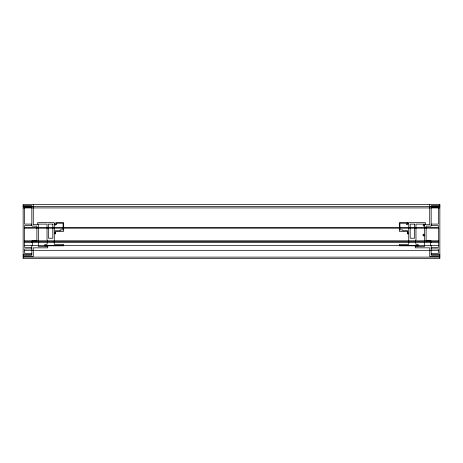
<?xml version="1.0" encoding="UTF-8"?>
<svg xmlns="http://www.w3.org/2000/svg" width="463" height="463" viewBox="0 0 463 463"><rect width="100%" height="100%" fill="white"/><g stroke="black" fill="none" stroke-linecap="round" stroke-linejoin="round"><path stroke-width="0.69" d="M23.15 205.879L31.831 205.879L31.831 225.556A0.579 0.579 0 0 0 32.41 226.135L36.89 226.135L36.89 240.789L32.41 240.789A0.579 0.579 0 0 0 31.831 241.368L31.831 242.496A2.136 2.136 0 0 1 31.831 245.587L31.831 255.072L23.15 255.072M439.85 205.879L431.169 205.879L431.169 225.556A0.579 0.579 0 0 1 430.59 226.135L426.11 226.135L426.11 240.789L430.59 240.789A0.579 0.579 0 0 1 431.169 241.368L431.169 242.496A2.136 2.136 0 0 0 431.169 245.587L431.169 255.072L439.85 255.072M23.15 206.081L31.594 206.081L31.594 207.528L24.597 207.528L24.597 224.092L31.594 224.092L31.594 225.539L24.597 225.539L24.597 247.474L31.594 247.474L31.594 248.92L24.597 248.92L24.597 253.423L31.594 253.423L31.594 254.87L23.15 254.87M439.85 206.081L431.406 206.081L431.406 207.528L438.403 207.528L438.403 224.092L431.406 224.092L431.406 225.539L438.403 225.539L438.403 247.474L431.406 247.474L431.406 248.92L438.403 248.92L438.403 253.423L431.406 253.423L431.406 254.87L439.85 254.87M23.15 206.481L439.85 206.481M23.15 207.928L439.85 207.928M24.597 227.605L438.403 227.605M24.597 228.184L438.403 228.184M24.597 240.812L438.403 240.812M24.597 241.391L438.403 241.391M24.597 242.519L438.403 242.519M24.597 245.61L438.403 245.61M24.597 250.327L438.403 250.327M23.15 256.519L33.278 256.519L33.278 247.838L47.747 247.838L47.747 246.391L38.336 246.391L38.336 224.688L33.278 224.688L33.278 204.432M439.85 256.519L429.722 256.519L429.722 247.838L415.253 247.838L415.253 246.391L424.664 246.391L424.664 235.893L423.275 235.893C422.094 234.261 424.536 233.265 423.853 235.314L424.664 235.314L424.664 225.406L424.183 225.406L423.929 226.135A0.718 0.718 0 0 1 423.211 225.417L423.211 224.688L429.722 224.688L429.722 204.432M23.15 257.121L439.85 257.121M407.857 231.257L399.326 231.344L399.326 222.662L407.29 222.662C407.781 225.707 406.074 225.336 406.659 223.241L399.905 223.241L399.905 229.839L402.486 229.845L402.926 230.765L407.423 230.771L407.857 231.257M55.08 232.322L55.074 233.288L54.264 233.288L54.264 222.662L37.619 222.662L37.619 224.109L47.029 224.109L47.029 239.736A4.456 4.456 0 0 1 47.029 243.758L47.029 244.366L44.865 244.366L44.865 245.812L63.674 245.812L63.674 244.366L54.264 244.366L54.264 233.867L55.653 233.867L55.624 232.235L55.085 232.276M60.08 230.279L60.074 230.765L55.074 230.765L55.074 231.344L63.674 231.344L63.674 222.662L55.71 222.662L55.855 224.341L55.155 224.341L54.553 223.739L54.333 224.341C55.01 225.597 57.4 224.885 56.341 223.241L63.095 223.241L63.095 229.839L60.514 229.845L60.08 230.279M407.353 232.304L407.347 233.867L408.736 233.867L408.736 244.366L399.326 244.366L399.326 245.812L418.135 245.812L418.135 244.366L415.971 244.366L415.971 243.758A4.456 4.456 0 0 1 415.971 239.736L415.971 224.109L425.381 224.109L425.381 222.662L407.44 222.662L407.44 223.392A0.718 0.718 0 0 0 408.007 224.092L408.256 223.38L408.736 223.38L408.736 233.288L407.926 233.288L407.897 232.218L407.359 232.264M439.85 204.432L23.15 204.432L23.15 258.568L439.85 258.568L439.85 204.432M52.817 224.109L48.476 224.109L48.476 238.219L52.817 238.219L52.817 224.109M414.524 224.109L410.183 224.109L410.183 238.219L414.524 238.219L414.524 224.109"/></g></svg>
